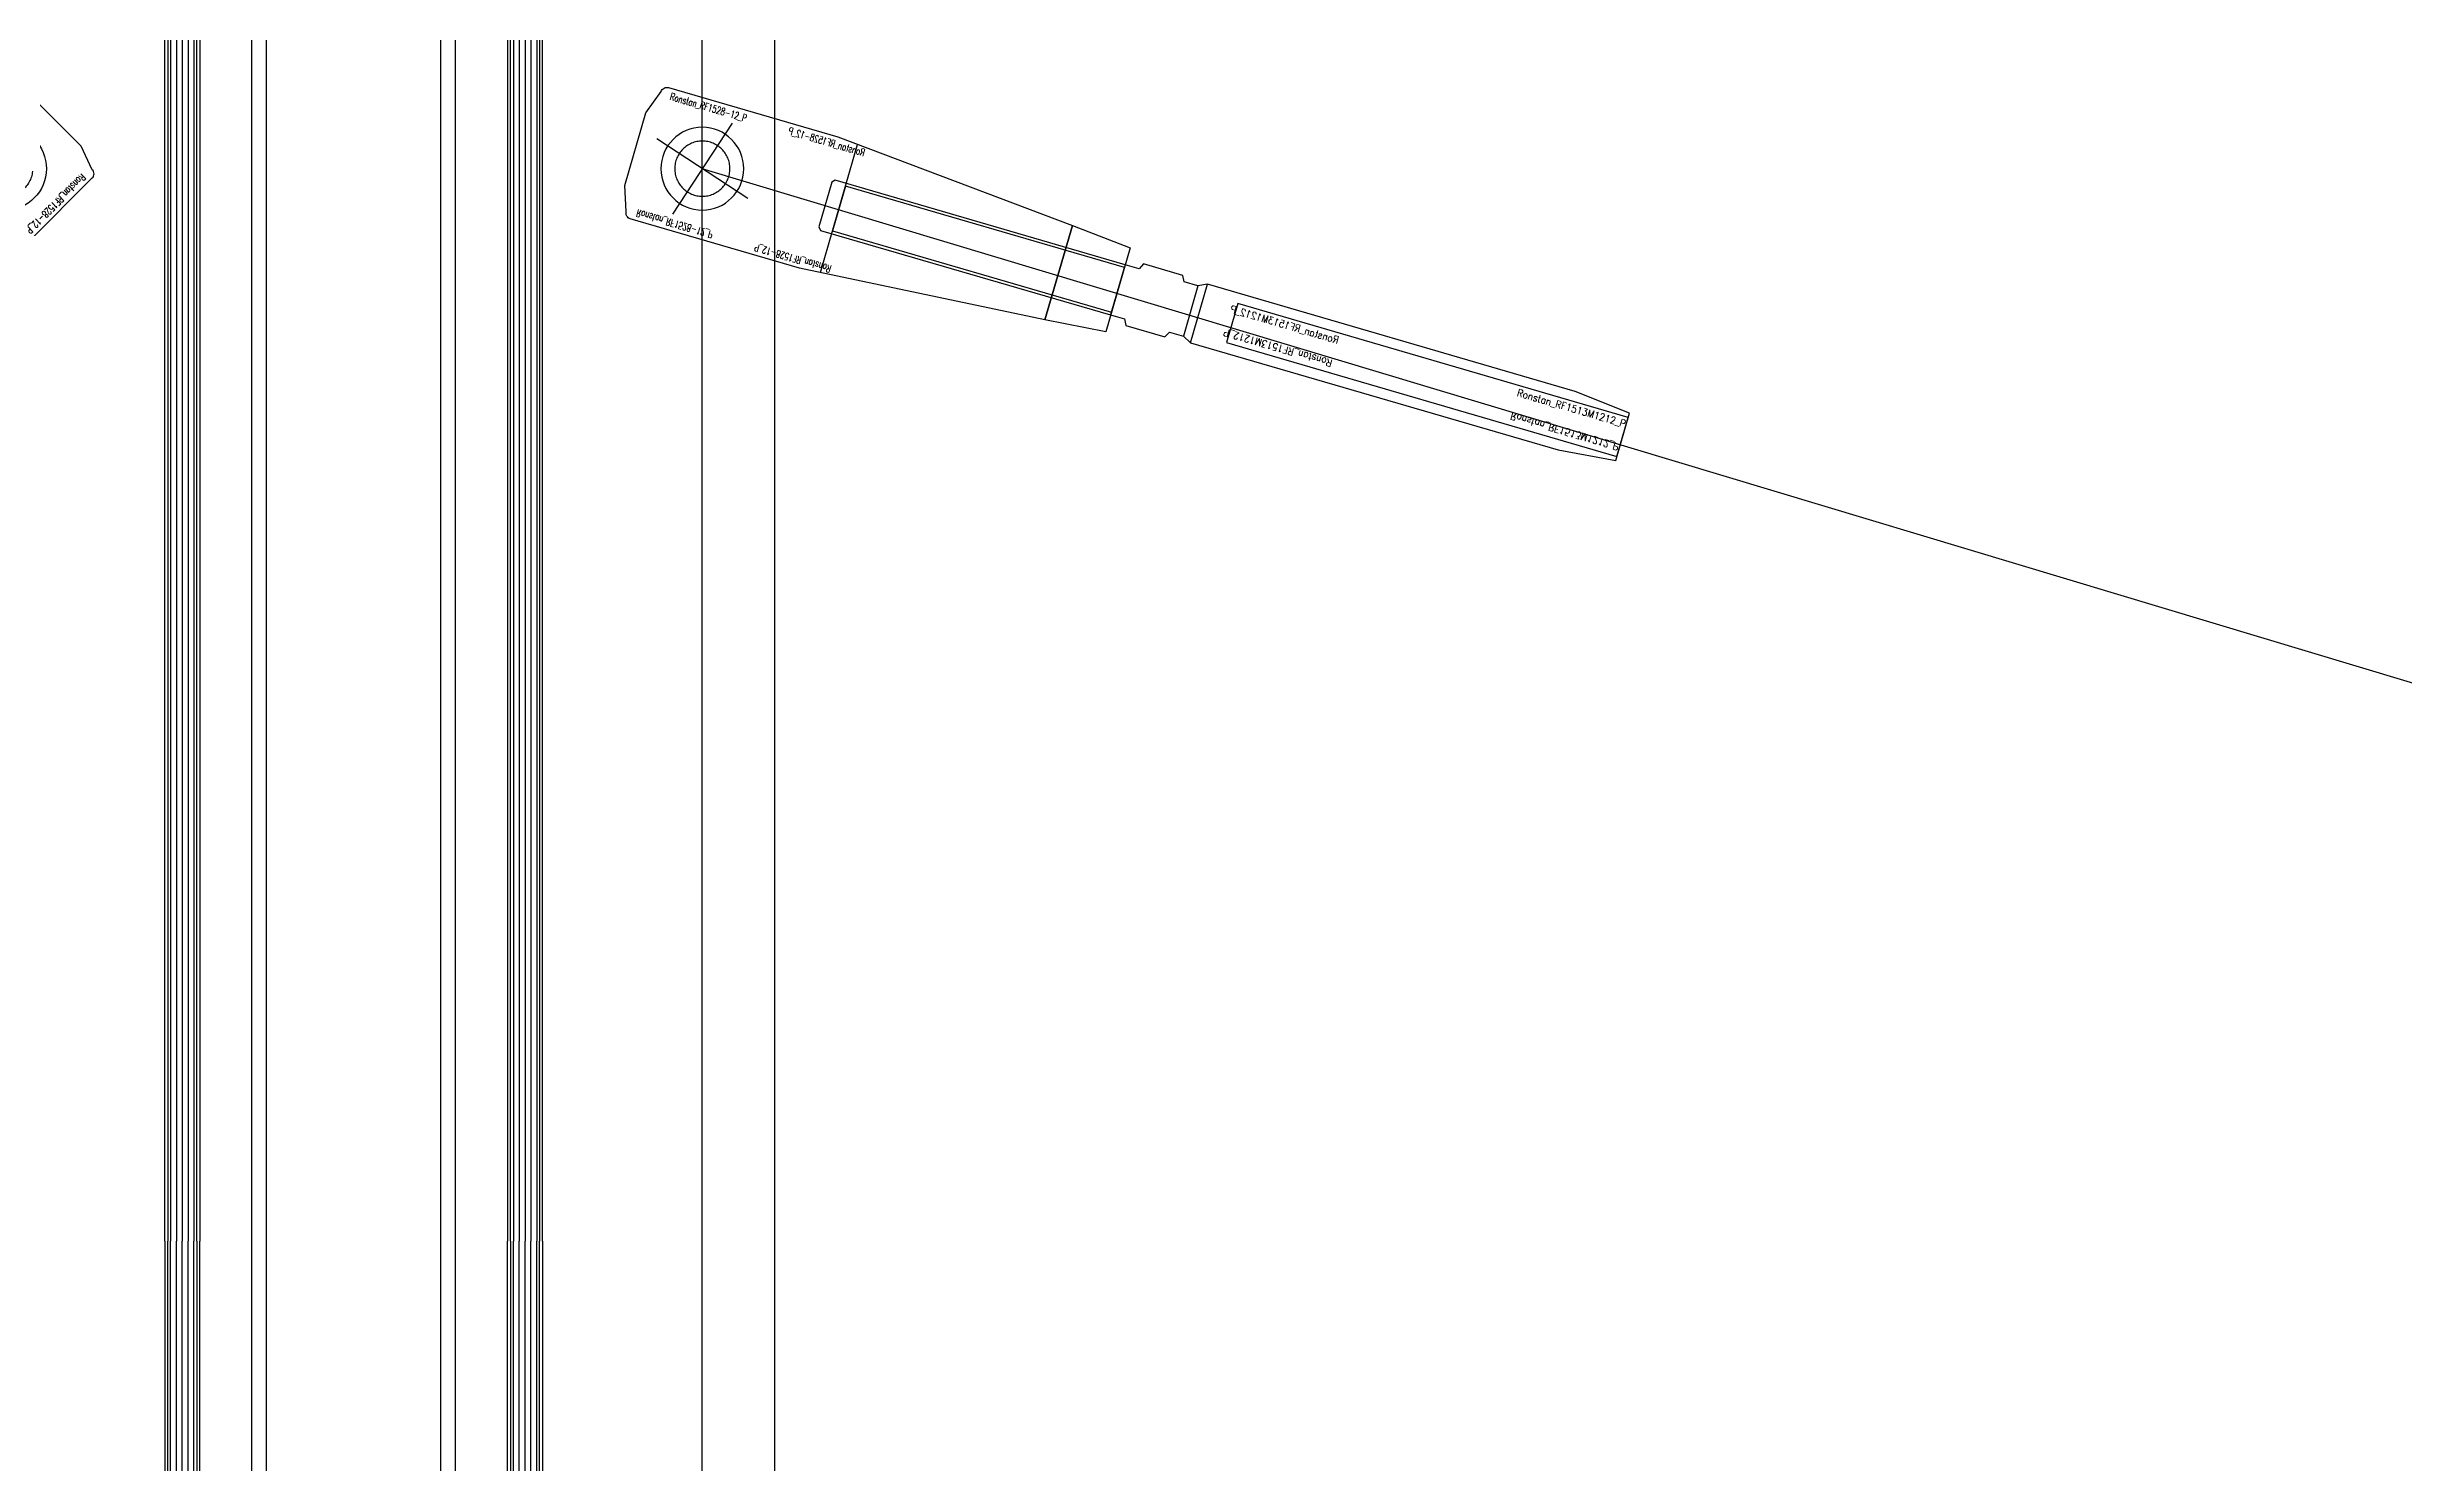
# Model space of a CAD drawing. Extents: x -163000 to 184253, y -124935 to 90032.
# Drawn here: x -131270 to -130459, y 35044 to 35531 of the extents above; entities that cross this region are included whole.
import ezdxf

# ---------------------------------------------------------------- set-up
doc = ezdxf.new("R2010")
doc.units = 0
doc.header["$LTSCALE"] = 1000
doc.header["$MEASUREMENT"] = 0
doc.linetypes.add('HIDDEN', pattern=[0.375, 0.25, -0.125])
doc.layers.get('0').update_dxf_attribs({"linetype": 'CONTINUOUS'})
for name, color, linetype in [('Aux (not print)', 11, 'CONTINUOUS'), ('Die No(Not Print)', 11, 'CONTINUOUS'), ('glass-p', 1, 'CONTINUOUS'), ('SS Cable', 9, 'CONTINUOUS'), ('Steel', 30, 'CONTINUOUS')]:
    doc.layers.add(name, color=color, linetype=linetype)
doc.styles.add('ROMANS', font='romans', dxfattribs={"width": 0.9})

# ---------------------------------------------------------------- blocks, each defined once
blk = doc.blocks.new('Ronstan_RF1528-12_P')
at = {"layer": 'Aux (not print)', "linetype": 'HIDDEN'}
blk.add_circle((0, 0), 9.5, dxfattribs=at)
at = {"layer": 'Aux (not print)'}
for p in [(0, 0), (149, 0)]:
    blk.add_point(p, dxfattribs=at)
at = {"layer": 'SS Cable', "color": 8, "linetype": 'HIDDEN'}
blk.add_line((49, 22.94), (49, -22.97), dxfattribs=at)
at = {"layer": 'SS Cable', "color": 0, "linetype": 'ByBlock'}
blk.add_lwpolyline([(-19, 23.5, 0.414214), (-21, 21.5), (-24, 13), (-24, -13), (-21, -21.53, 0.414214), (-19, -23.53), (41.72, -23.53), (127.76, -16.89), (127.76, 16.89), (41.72, 23.5)], format="xyb", close=True, dxfattribs=at)
blk.add_lwpolyline([(127.76, -16.89), (149, -15.01), (149, 15.01), (127.76, 16.89)], close=True, dxfattribs=at)
at = {"layer": 'SS Cable', "color": 8, "linetype": 'HIDDEN'}
blk.add_lwpolyline([(49, 8), (149, 8), (149, -8), (49, -8)], close=True, dxfattribs=at)
at = {"layer": 'Steel', "color": 8}
blk.add_circle((0, 0), 14.25, dxfattribs=at)
at = {"layer": 'Aux (not print)', "style": 'ROMANS', "width": 0.7}
for text_generation_flag, p in [(6, (-17.5, 19.63)), (4, (52.16, 19.63))]:
    blk.add_text('Ronstan_RF1528-12_P', height=2.5, rotation=180, dxfattribs=dict(at, text_generation_flag=text_generation_flag)).set_placement(p)
for text_generation_flag, p in [(4, (-17.5, -19.63)), (6, (52.16, -19.63))]:
    blk.add_text('Ronstan_RF1528-12_P', height=2.5, dxfattribs=dict(at, text_generation_flag=text_generation_flag)).set_placement(p)
blk = doc.blocks.new('Ronstan_RF1513M1212_P')
at = {"layer": 'Aux (not print)', "linetype": 'HIDDEN'}
blk.add_lwpolyline([(0, -9), (-103.95, -9), (-104.95, -8), (-104.95, 8), (-103.95, 9), (0, 9)], dxfattribs=at)
blk.add_lwpolyline([(180.92, -7), (40.92, -7), (40.92, 7), (180.92, 7)], close=True, dxfattribs=at)
at = {"layer": 'Aux (not print)'}
for p in [(0, 0), (180.92, 0)]:
    blk.add_point(p, dxfattribs=at)
at = {"layer": 'SS Cable', "linetype": 'ByBlock'}
blk.add_line((26.08, -9), (26.08, 9), dxfattribs=at)
blk.add_line((26.08, -9), (26.08, 9), dxfattribs=at)
at = {"layer": 'SS Cable', "color": 0, "linetype": 'ByBlock'}
for points in [[(0, 9), (5, 9), (6, 11), (20.08, 11), (21.08, 9), (26.08, 9), (29.08, 10.5), (160.92, 10.5), (180.92, 8.5), (180.92, -8.5), (160.92, -10.5), (29.08, -10.5), (26.08, -9), (21.08, -9), (20.08, -11), (6, -11), (5, -9), (0, -9)], [(26.08, 9), (29.08, 10.5), (29.08, -10.5), (26.08, -9)]]:
    blk.add_lwpolyline(points, close=True, dxfattribs=at)
at = {"layer": 'Die No(Not Print)', "extrusion": (0, 0, -1), "char_height": 2.5, "width": 32.6375, "attachment_point": 1, "style": 'ROMANS'}
for insert, text_direction in [((77.77, 5), (-1, 0, 0)), ((141.89, -5.83), (1, 0, 0))]:
    blk.add_mtext('Ronstan_RF1513M1212_P', dxfattribs=dict(at, insert=insert, text_direction=text_direction))
at = {"layer": 'Die No(Not Print)', "insert": (141.89, 5), "char_height": 2.5, "width": 32.6375, "attachment_point": 1, "style": 'ROMANS'}
blk.add_mtext('Ronstan_RF1513M1212_P', dxfattribs=at)
at = {"layer": 'Die No(Not Print)', "insert": (77.77, -5.83), "char_height": 2.5, "width": 32.6375, "attachment_point": 1, "rotation": 180, "style": 'ROMANS'}
blk.add_mtext('Ronstan_RF1513M1212_P', dxfattribs=at)
blk = doc.blocks.new('s2118a')
at = {"layer": 'glass-p'}
for p, q in [((-131229.897, 35120.132), (-131229.897, 35719.132)), ((-131228.897, 35720.132), (-131228.897, 35120.132)), ((-131227.897, 35720.132), (-131227.897, 35120.132)), ((-131225.897, 35720.132), (-131225.897, 35120.132)), ((-131223.897, 35720.132), (-131223.897, 35120.132)), ((-131221.897, 35720.132), (-131221.897, 35120.132)), ((-131219.897, 35720.132), (-131219.897, 35120.132)), ((-131218.897, 35120.132), (-131218.897, 35720.132)), ((-131217.897, 35719.132), (-131217.897, 35120.132)), ((-131111.903, 35719.132), (-131111.903, 35120.132)), ((-131110.903, 35120.132), (-131110.903, 35720.132)), ((-131109.903, 35720.132), (-131109.903, 35120.132)), ((-131107.903, 35720.132), (-131107.903, 35120.132)), ((-131105.903, 35720.132), (-131105.903, 35120.132)), ((-131103.903, 35720.132), (-131103.903, 35120.132)), ((-131101.903, 35720.132), (-131101.903, 35120.132)), ((-131100.903, 35720.132), (-131100.903, 35120.132)), ((-131099.903, 35120.132), (-131099.903, 35719.132)), ((-131199.897, 35120.132), (-131199.897, 35589.106)), ((-131194.897, 35120.132), (-131194.897, 35589.106)), ((-131134.903, 35120.132), (-131134.903, 35589.106)), ((-131129.903, 35120.132), (-131129.903, 35589.106)), ((-131044.903, 35120.132), (-131044.903, 35573.006)), ((-131044.903, 35120.132), (-131044.903, 35573.006)), ((-131019.903, 35120.132), (-131019.903, 35543.153)), ((-131034.639, 35504.742), (-131055.168, 35473.47)), ((-131029.267, 35478.842), (-131060.539, 35499.371)), ((-128375.137, 34686.564), (-131044.903, 35489.106)), ((-131229.897, 35120.132), (-131229.897, 34597.132)), ((-131228.897, 34596.132), (-131228.897, 35120.132)), ((-131227.897, 34596.132), (-131227.897, 35120.132)), ((-131225.897, 34596.132), (-131225.897, 35120.132)), ((-131223.897, 34596.132), (-131223.897, 35120.132)), ((-131221.897, 34596.132), (-131221.897, 35120.132)), ((-131219.897, 34596.132), (-131219.897, 35120.132)), ((-131218.897, 35120.132), (-131218.897, 34596.132)), ((-131217.897, 34597.132), (-131217.897, 35120.132)), ((-131199.897, 34557.132), (-131199.897, 35120.132)), ((-131194.897, 34557.132), (-131194.897, 35120.132)), ((-131134.903, 34557.132), (-131134.903, 35120.132)), ((-131129.903, 34557.132), (-131129.903, 35120.132)), ((-131111.903, 34597.132), (-131111.903, 35120.132)), ((-131110.903, 35120.132), (-131110.903, 34596.132)), ((-131109.903, 34596.132), (-131109.903, 35120.132)), ((-131107.903, 34596.132), (-131107.903, 35120.132)), ((-131105.903, 34596.132), (-131105.903, 35120.132)), ((-131103.903, 34596.132), (-131103.903, 35120.132)), ((-131101.903, 34596.132), (-131101.903, 35120.132)), ((-131100.903, 34596.132), (-131100.903, 35120.132)), ((-131099.903, 35120.132), (-131099.903, 34597.132)), ((-131044.903, 34712.132), (-131044.903, 35120.132)), ((-131019.903, 34712.132), (-131019.903, 35120.132))]:
    blk.add_line(p, q, dxfattribs=at)
at = {"layer": 'glass-p', "rotation": 225.0000000091382}
blk.add_blockref('Ronstan_RF1528-12_P', (-131284.907, 35489.106), dxfattribs=at)
at = {"layer": 'glass-p', "xscale": -1, "rotation": 163.7575935307147}
for name, p in [('Ronstan_RF1528-12_P', (-131044.903, 35489.106)), ('Ronstan_RF1513M1212_P', (-130901.85, 35447.431))]:
    blk.add_blockref(name, p, dxfattribs=at)

msp = doc.modelspace()

# ---------------------------------------------------------------- block references
msp.add_blockref('s2118a', (0, 0))

doc.saveas('drawing.dxf')
